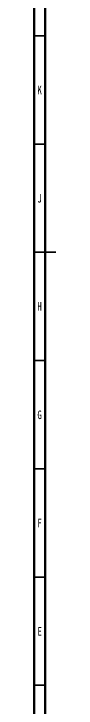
# Model space of a CAD drawing. Header units: millimetres. Extents: x 15 to 1184, y 5 to 836.
# Drawn here: x 15 to 25, y 210 to 530.6 of the extents above; entities that cross this region are included whole.
import ezdxf

# ---------------------------------------------------------------- set-up
doc = ezdxf.new("R2010")
doc.units = ezdxf.units.MM
doc.styles.add('SLDTEXTSTYLE0', font='TXT', dxfattribs={"width": 0.75})

msp = doc.modelspace()

# ---------------------------------------------------------------- linework, layer by layer
at = {"color": 7, "linetype": 'Continuous', "lineweight": 70}
for p, q in [((15, 5), (15, 836)), ((20, 10), (20, 831))]:
    msp.add_line(p, q, dxfattribs=at)
at = {"color": 7, "linetype": 'Continuous', "lineweight": 35}
for p, q in [((20, 520.5), (15, 520.5)), ((20, 470.5), (15, 470.5)), ((15, 420.5), (25, 420.5)), ((20, 420.5), (15, 420.5)), ((20, 370.5), (15, 370.5)), ((20, 320.5), (15, 320.5)), ((20, 270.5), (15, 270.5)), ((20, 220.5), (15, 220.5))]:
    msp.add_line(p, q, dxfattribs=at)

# ---------------------------------------------------------------- texts
at = {"color": 7, "linetype": 'Continuous', "lineweight": 0, "char_height": 3.97, "attachment_point": 2, "style": 'SLDTEXTSTYLE0'}
for s, insert in [('K', (17.49, 497.49)), ('J', (17.47, 447.43)), ('H', (17.49, 397.49)), ('G', (17.49, 347.43)), ('F', (17.46, 297.49)), ('E', (17.51, 247.43))]:
    msp.add_mtext(s, dxfattribs=dict(at, insert=insert))

doc.saveas('drawing.dxf')
